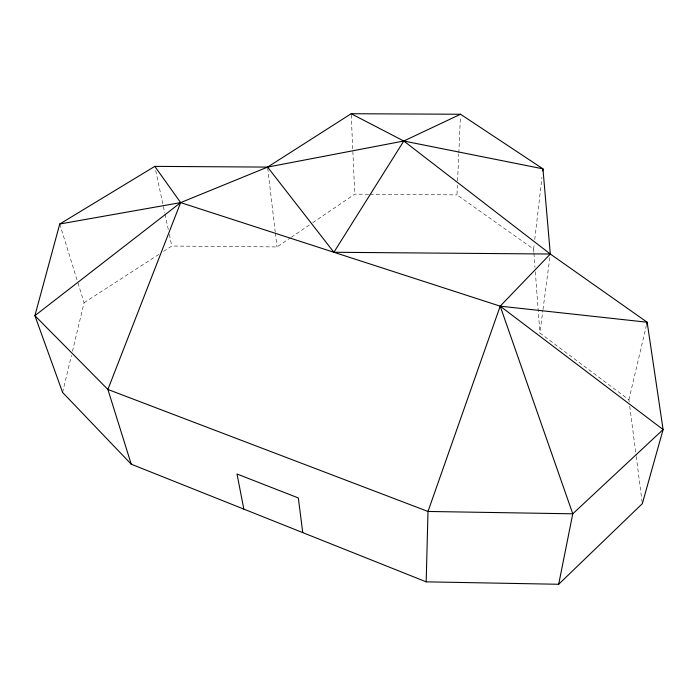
<?xml version="1.0" encoding="UTF-8"?>
<svg xmlns="http://www.w3.org/2000/svg" width="698" height="698" viewBox="0 0 698 698"><rect width="100%" height="100%" fill="white"/><g stroke="black" fill="none" stroke-linecap="round" stroke-linejoin="round"><path stroke-width="0.52" stroke-dasharray="3.49 2.62" d="M533.874 252.388L533.63 249.16L456.981 194.882L457.408 185.206M457.591 180.913L458.778 154.031M458.822 152.958L460.427 116.409M533.63 249.16L534.258 243.803M534.755 239.519L541.962 177.405M629.186 401.926L628.907 399.78L539.903 333.016L542.852 310.601M542.992 309.528L550.312 254.02M628.907 399.78L646.409 325.373M62.602 392.442L71.449 355.5M72.461 351.286L84.083 302.731L77.679 282.018M163.585 251.341L171.813 246.028L277.001 246.935L290.412 237.835M291.302 237.233L311.866 223.281M312.756 222.671L354.776 194.157L368.91 194.262M84.083 302.731L159.013 254.299M370.001 194.262L456.981 194.882M59.74 224.014L77.356 280.98M155.715 170.626L164.78 213.099M165.007 214.164L168.41 230.096M169.317 234.345L171.813 246.028M629.736 406.21L636.105 455.471M636.244 456.544L642.195 502.586M267.718 168.166L275.221 231.832M275.352 232.914L277.001 246.935M533.953 253.461L535 267.439M535.322 271.74L539.903 333.016M351.216 114.821L354.776 194.157"/><path stroke-width="1.05" d="M426.181 581.844L427.996 511.46L500.187 306.16L550.312 254.02L542.948 168.837L460.523 114.254L351.164 113.73L267.596 167.092L180.634 202.612L59.74 224.014L34.9 315.662L62.602 392.442L131.233 464.196L426.181 581.844L558.679 584.27L642.335 503.659L663.1 429.567L647.151 322.232L550.312 254.02L403.793 141.022L351.164 113.73M542.704 170.984L542.948 168.837L403.793 141.022L267.596 167.092L154.808 166.377L59.74 224.014M558.679 584.27L572.77 513.807L500.187 306.16L180.634 202.612L154.808 166.377M646.662 324.326L647.151 322.232L500.187 306.16L663.1 429.567L572.77 513.807L427.996 511.46L107.893 389.458L34.9 315.662L180.634 202.612L107.893 389.458L131.233 464.196M267.596 167.092L333.888 252.275L403.793 141.022L460.523 114.254M333.888 252.275L550.312 254.02M243.838 509.112L237.015 474.012L298.325 497.944L302.749 532.609"/></g></svg>
